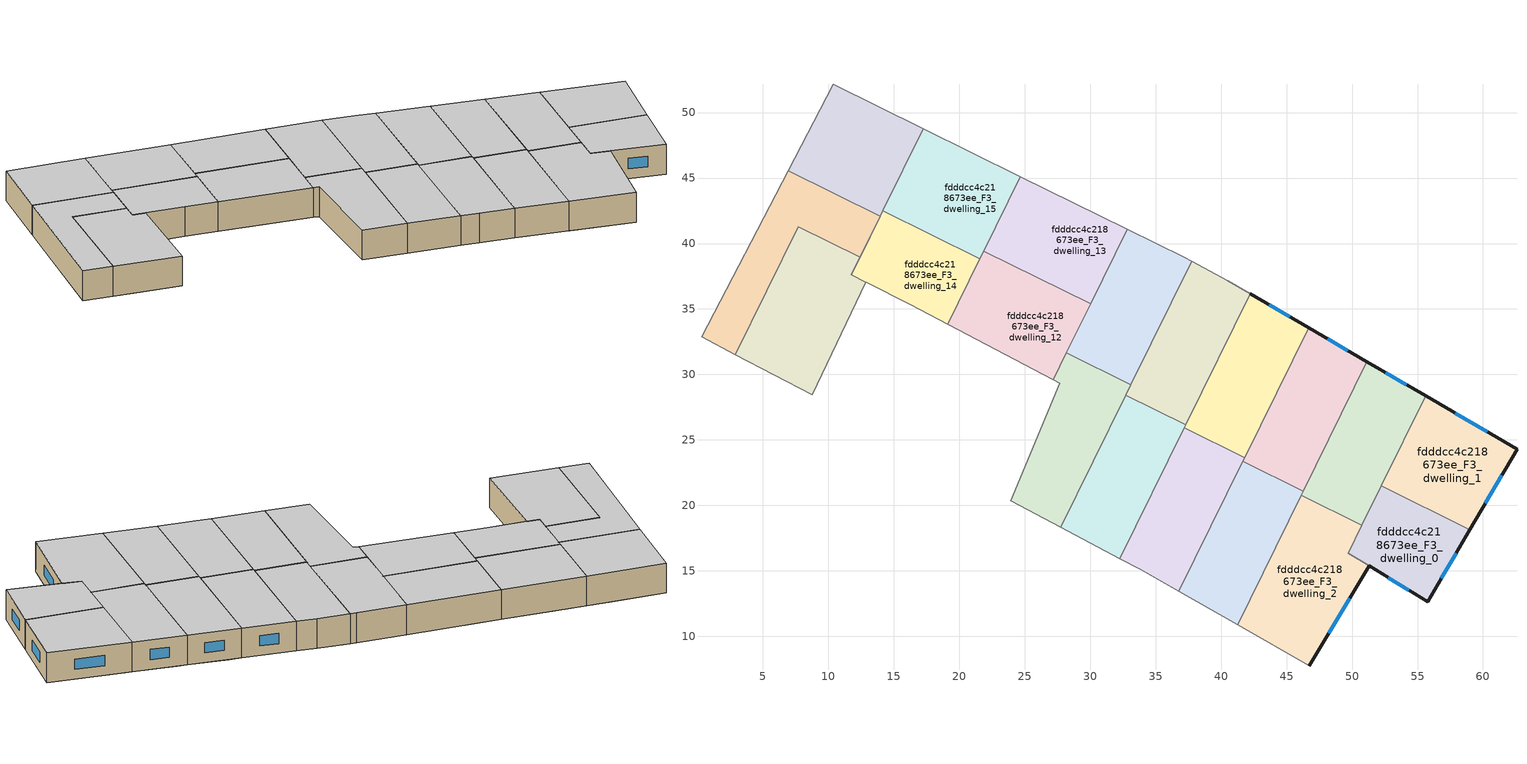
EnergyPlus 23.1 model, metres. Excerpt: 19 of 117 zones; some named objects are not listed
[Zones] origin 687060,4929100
fdddcc4c218673ee_F3_dwelling_0
 floor to fdddcc4c218673ee_F2_dwelling_1 (EU_floor_Construction): 59,18.15 58.84,17.88 52.56,21.28 52.58,21.31 z9
 floor to fdddcc4c218673ee_F2_dwelling_2 (EU_floor_Construction): 50.93,18.27 49.84,16.26 49.7,16.35 50.7,18.4 z9
 floor to fdddcc4c218673ee_F2_dwelling_3 (EU_floor_Construction): 52.58,21.31 52.56,21.28 50.93,18.27 50.7,18.4 52.23,21.49 z9
 floor adiabatic (EU_floor_Construction): 59,18.15 55.78,12.64 49.84,16.26 52.56,21.28 58.84,17.88 z9
 wall outside (EU_wall_Construction): 51.3,15.37 55.78,12.64 59,18.15 z9:12
 wall to fdddcc4c218673ee_F3_dwelling_1 (EU_wall_Construction): 59,18.15 52.22,21.49 z9:12
 wall to fdddcc4c218673ee_F3_dwelling_3 (EU_wall_Construction): 52.22,21.49 50.75,18.5 z9:12
 wall to fdddcc4c218673ee_F3_dwelling_2 (EU_wall_Construction): 50.75,18.5 49.7,16.35 51.3,15.37 z9:12
 window (EU_Window_Construction): 56.83,14.44 57.95,16.36 / 52.75,14.49 54.32,13.53 z9.98:11.02
 ceiling to fdddcc4c218673ee_F4_dwelling_0 (EU_floor_Construction): 55.78,12.64 59,18.15 52.22,21.49 49.7,16.35 z12
fdddcc4c218673ee_F3_dwelling_1
 floor to fdddcc4c218673ee_F2_dwelling_1 (EU_floor_Construction): 62.6,24.29 59,18.15 52.58,21.31 56.2,28.02 z9
 floor to fdddcc4c218673ee_F2_dwelling_3 (EU_floor_Construction): 56.2,28.02 52.58,21.31 52.23,21.49 55.61,28.37 z9
 wall outside (EU_wall_Construction): 59,18.15 62.6,24.29 55.61,28.37 z9:12
 wall to fdddcc4c218673ee_F3_dwelling_3 (EU_wall_Construction): 55.61,28.37 52.22,21.49 z9:12
 window (EU_Window_Construction): 60.17,20.15 61.43,22.3 / 60.32,25.62 57.88,27.04 z9.98:11.02
 ceiling to fdddcc4c218673ee_F4_dwelling_1 (EU_floor_Construction): 59,18.15 62.6,24.29 55.61,28.37 52.22,21.49 z12
fdddcc4c218673ee_F3_dwelling_10
 floor to fdddcc4c218673ee_F2_dwelling_10 (EU_floor_Construction): 32.75,28.47 27.76,18.33 23.95,20.36 27.68,29.34 27.19,29.61 28.83,28.75 29.6,30.17 z9
 floor to fdddcc4c218673ee_F2_dwelling_12 (EU_floor_Construction): 29.93,30.79 28.83,28.75 27.19,29.61 28.19,31.64 z9
 floor to fdddcc4c218673ee_F2_dwelling_11 (EU_floor_Construction): 33.11,29.22 32.75,28.47 29.6,30.17 29.93,30.79 z9
 wall to fdddcc4c218673ee_F3_dwelling_11 (EU_wall_Construction): 33.11,29.22 28.19,31.64 z9:12
 wall adiabatic (EU_wall_Construction): 27.19,29.6 27.68,29.34 23.95,20.36 27.76,18.33 z9:12
 wall to fdddcc4c218673ee_F3_dwelling_8 (EU_wall_Construction): 27.76,18.33 32.71,28.41 z9:12
 wall to fdddcc4c218673ee_F3_dwelling_12 (EU_wall_Construction): 28.19,31.64 27.19,29.6 z9:12
 wall to fdddcc4c218673ee_F3_dwelling_9 (EU_wall_Construction): 32.71,28.41 33.11,29.22 z9:12
 ceiling to fdddcc4c218673ee_F4_dwelling_10 (EU_floor_Construction): 27.76,18.33 33.11,29.22 28.19,31.64 27.19,29.6 27.68,29.34 23.95,20.36 z12
fdddcc4c218673ee_F3_dwelling_11
 floor to fdddcc4c218673ee_F2_dwelling_11 (EU_floor_Construction): 37.18,38.94 37.75,38.64 33.11,29.22 29.93,30.79 34.94,40.05 z9
 floor adiabatic (EU_floor_Construction): 34.94,40.05 31.6,33.88 29.78,34.87 32.84,41.08 z9
 floor to fdddcc4c218673ee_F2_dwelling_12 (EU_floor_Construction): 31.6,33.88 29.93,30.79 28.19,31.64 29.78,34.87 z9
 wall adiabatic (EU_wall_Construction): 37.75,38.64 37.18,38.94 32.84,41.08 z9:12
 wall to fdddcc4c218673ee_F3_dwelling_9 (EU_wall_Construction): 33.11,29.22 37.75,38.64 z9:12
 wall to fdddcc4c218673ee_F3_dwelling_13 (EU_wall_Construction): 32.84,41.08 30.04,35.4 z9:12
 wall to fdddcc4c218673ee_F3_dwelling_12 (EU_wall_Construction): 30.04,35.4 28.19,31.64 z9:12
 ceiling to fdddcc4c218673ee_F4_dwelling_11 (EU_floor_Construction): 33.11,29.22 37.75,38.64 37.18,38.94 32.84,41.08 28.19,31.64 z12
fdddcc4c218673ee_F3_dwelling_12
 floor to fdddcc4c218673ee_F2_dwelling_12 (EU_floor_Construction): 29.78,34.87 27.19,29.61 21.75,32.46 24.57,37.68 z9
 floor to fdddcc4c218673ee_F2_dwelling_14 (EU_floor_Construction): 24.7,37.92 24.57,37.68 21.75,32.46 19.12,33.84 21.87,39.42 22.61,39.05 z9
 floor to fdddcc4c218673ee_F2_dwelling_13 (EU_floor_Construction): 30.04,35.4 29.78,34.87 24.57,37.68 24.75,38 z9
 floor to fdddcc4c218673ee_F2_dwelling_15 (EU_floor_Construction): 24.74,38 24.7,37.92 22.61,39.05 z9
 wall adiabatic (EU_wall_Construction): 21.59,38.84 19.12,33.84 27.19,29.6 z9:12
 wall to fdddcc4c218673ee_F3_dwelling_13 (EU_wall_Construction): 30.04,35.4 21.87,39.42 z9:12
 wall to fdddcc4c218673ee_F3_dwelling_15 (EU_wall_Construction): 21.87,39.42 21.58,38.84 z9:12
 ceiling to fdddcc4c218673ee_F4_dwelling_12 (EU_floor_Construction): 27.19,29.6 30.04,35.4 21.87,39.42 19.12,33.84 z12
fdddcc4c218673ee_F3_dwelling_13
 floor to fdddcc4c218673ee_F2_dwelling_15 (EU_floor_Construction): 27.76,43.58 24.74,38 22.61,39.05 21.88,39.45 24.67,45.11 z9
 floor adiabatic (EU_floor_Construction): 32.84,41.08 30.04,35.4 24.74,38 27.76,43.58 24.67,45.11 z9
 floor to fdddcc4c218673ee_F2_dwelling_14 (EU_floor_Construction): 22.61,39.05 21.87,39.42 21.88,39.45 z9
 wall adiabatic (EU_wall_Construction): 32.84,41.08 24.67,45.11 z9:12
 wall to fdddcc4c218673ee_F3_dwelling_15 (EU_wall_Construction): 24.67,45.11 21.87,39.42 z9:12
 ceiling to fdddcc4c218673ee_F4_dwelling_13 (EU_floor_Construction): 30.04,35.4 32.84,41.08 24.67,45.11 21.87,39.42 z12
fdddcc4c218673ee_F3_dwelling_14
 floor to fdddcc4c218673ee_F2_dwelling_14 (EU_floor_Construction): 21.58,38.84 19.12,33.84 16.29,35.33 13.98,36.49 16.59,41.3 z9
 floor to fdddcc4c218673ee_F2_dwelling_17 (EU_floor_Construction): 16.59,41.3 15.06,38.49 12.8,39.71 14.17,42.49 z9
 floor to fdddcc4c218673ee_F2_dwelling_16 (EU_floor_Construction): 15.06,38.49 13.98,36.49 11.77,37.61 12.8,39.71 z9
 wall to fdddcc4c218673ee_F3_dwelling_15 (EU_wall_Construction): 21.58,38.84 14.17,42.49 z9:12
 wall adiabatic (EU_wall_Construction): 12.88,37.04 16.29,35.33 19.12,33.84 21.58,38.84 / 13.97,42.09 11.77,37.61 z9:12
 wall to fdddcc4c218673ee_F3_dwelling_16 (EU_wall_Construction): 11.77,37.61 12.88,37.04 z9:12
 wall to fdddcc4c218673ee_F3_dwelling_18 (EU_wall_Construction): 14.17,42.49 13.97,42.09 z9:12
 ceiling to fdddcc4c218673ee_F4_dwelling_14 (EU_floor_Construction): 19.12,33.84 21.58,38.84 14.17,42.49 11.77,37.61 16.29,35.33 z12
fdddcc4c218673ee_F3_dwelling_15
 floor to fdddcc4c218673ee_F2_dwelling_15 (EU_floor_Construction): 24.67,45.11 21.88,39.45 17.01,42.08 19.91,47.45 z9
 floor to fdddcc4c218673ee_F2_dwelling_14 (EU_floor_Construction): 21.88,39.45 21.58,38.84 16.59,41.3 17.01,42.08 z9
 floor to fdddcc4c218673ee_F2_dwelling_17 (EU_floor_Construction): 19.91,47.45 16.59,41.3 14.17,42.49 17.25,48.76 z9
 wall adiabatic (EU_wall_Construction): 24.67,45.11 17.26,48.76 z9:12
 wall to fdddcc4c218673ee_F3_dwelling_18 (EU_wall_Construction): 17.26,48.76 14.17,42.49 z9:12
 ceiling to fdddcc4c218673ee_F4_dwelling_15 (EU_floor_Construction): 21.58,38.84 24.67,45.11 17.26,48.76 14.17,42.49 z12
fdddcc4c218673ee_F3_dwelling_16
 floor to fdddcc4c218673ee_F2_dwelling_16 (EU_floor_Construction): 12.43,38.95 11.77,37.61 12.88,37.04 8.76,28.46 4.63,30.61 9.82,40.23 z9
 floor to fdddcc4c218673ee_F2_dwelling_18 (EU_floor_Construction): 9.82,40.23 4.63,30.61 2.89,31.52 7.69,41.28 z9
 wall to fdddcc4c218673ee_F3_dwelling_17 (EU_wall_Construction): 12.43,38.95 7.69,41.28 2.89,31.52 z9:12
 wall adiabatic (EU_wall_Construction): 11.77,37.61 12.43,38.95 / 2.89,31.52 8.76,28.46 12.88,37.04 z9:12
 ceiling to fdddcc4c218673ee_F4_dwelling_16 (EU_floor_Construction): 8.76,28.46 12.88,37.04 11.77,37.61 12.43,38.95 7.69,41.28 2.89,31.52 z12
fdddcc4c218673ee_F3_dwelling_17
 floor to fdddcc4c218673ee_F2_dwelling_18 (EU_floor_Construction): 9.88,40.34 9.83,40.23 7.69,41.28 2.89,31.52 0.32,32.87 5.46,42.73 z9
 floor to fdddcc4c218673ee_F2_dwelling_16 (EU_floor_Construction): 12.8,39.71 12.43,38.95 9.83,40.23 9.88,40.34 10.28,41.07 z9
 floor to fdddcc4c218673ee_F2_dwelling_19 (EU_floor_Construction): 11.49,43.31 9.88,40.34 5.46,42.73 6.93,45.55 z9
 floor to fdddcc4c218673ee_F2_dwelling_17 (EU_floor_Construction): 13.97,42.09 12.8,39.71 10.28,41.07 11.49,43.31 z9
 wall adiabatic (EU_wall_Construction): 6.93,45.55 0.32,32.87 2.89,31.52 / 12.43,38.95 13.97,42.09 z9:12
 wall to fdddcc4c218673ee_F3_dwelling_18 (EU_wall_Construction): 13.97,42.09 6.93,45.55 z9:12
 ceiling to fdddcc4c218673ee_F4_dwelling_17 (EU_floor_Construction): 12.43,38.95 13.97,42.09 6.93,45.55 0.32,32.87 2.89,31.52 7.69,41.28 z12
fdddcc4c218673ee_F3_dwelling_18
 floor to fdddcc4c218673ee_F2_dwelling_17 (EU_floor_Construction): 17.25,48.76 13.97,42.09 11.49,43.31 15.03,49.86 z9
 floor to fdddcc4c218673ee_F2_dwelling_19 (EU_floor_Construction): 15.03,49.86 11.49,43.31 6.93,45.55 10.37,52.15 z9
 wall adiabatic (EU_wall_Construction): 17.26,48.76 10.37,52.15 6.93,45.55 z9:12
 ceiling to fdddcc4c218673ee_F4_dwelling_18 (EU_floor_Construction): 13.97,42.09 17.26,48.76 10.37,52.15 6.93,45.55 z12
fdddcc4c218673ee_F3_dwelling_2
 floor to fdddcc4c218673ee_F2_dwelling_2 (EU_floor_Construction): 50.7,18.4 49.7,16.35 51.3,15.37 46.74,7.76 41.33,10.84 46.58,20.55 48.13,19.79 z9
 floor to fdddcc4c218673ee_F2_dwelling_4 (EU_floor_Construction): 46.58,20.55 41.33,10.84 41.25,10.89 46.12,20.78 z9
 floor to fdddcc4c218673ee_F2_dwelling_3 (EU_floor_Construction): 50.75,18.5 50.7,18.4 48.13,19.79 z9
 wall outside (EU_wall_Construction): 46.74,7.76 51.3,15.37 z9:12
 wall adiabatic (EU_wall_Construction): 41.25,10.89 46.74,7.76 z9:12
 wall to fdddcc4c218673ee_F3_dwelling_3 (EU_wall_Construction): 50.75,18.5 46.12,20.78 z9:12
 wall to fdddcc4c218673ee_F3_dwelling_4 (EU_wall_Construction): 46.12,20.78 41.25,10.89 z9:12
 window (EU_Window_Construction): 48.22,10.24 49.81,12.9 z9.98:11.02
 ceiling to fdddcc4c218673ee_F4_dwelling_2 (EU_floor_Construction): 46.74,7.76 51.3,15.37 49.7,16.35 50.75,18.5 46.12,20.78 41.25,10.89 z12
fdddcc4c218673ee_F3_dwelling_3
 floor to fdddcc4c218673ee_F2_dwelling_3 (EU_floor_Construction): 55.61,28.37 50.75,18.5 48.13,19.79 46.61,20.61 51.95,30.49 z9
 floor to fdddcc4c218673ee_F2_dwelling_2 (EU_floor_Construction): 48.13,19.79 46.58,20.55 46.61,20.61 z9
 floor to fdddcc4c218673ee_F2_dwelling_5 (EU_floor_Construction): 51.95,30.49 46.67,20.73 46.22,20.97 51.14,30.97 z9
 floor to fdddcc4c218673ee_F2_dwelling_4 (EU_floor_Construction): 46.67,20.73 46.58,20.55 46.12,20.78 46.22,20.97 z9
 wall outside (EU_wall_Construction): 55.61,28.37 51.14,30.97 z9:12
 wall to fdddcc4c218673ee_F3_dwelling_5 (EU_wall_Construction): 51.14,30.97 46.27,21.08 z9:12
 wall to fdddcc4c218673ee_F3_dwelling_4 (EU_wall_Construction): 46.27,21.08 46.12,20.78 z9:12
 window (EU_Window_Construction): 54.16,29.21 52.59,30.12 z9.98:11.02
 ceiling to fdddcc4c218673ee_F4_dwelling_3 (EU_floor_Construction): 50.75,18.5 55.61,28.37 51.14,30.97 46.12,20.78 z12
fdddcc4c218673ee_F3_dwelling_4
 floor to fdddcc4c218673ee_F2_dwelling_4 (EU_floor_Construction): 46.22,20.97 41.25,10.89 37.07,13.27 42.34,23.02 43.5,22.44 z9
 floor to fdddcc4c218673ee_F2_dwelling_6 (EU_floor_Construction): 42.34,23.02 37.07,13.27 36.77,13.44 41.65,23.35 z9
 floor to fdddcc4c218673ee_F2_dwelling_5 (EU_floor_Construction): 46.27,21.08 46.22,20.97 43.5,22.44 z9
 wall adiabatic (EU_wall_Construction): 36.77,13.44 41.25,10.89 z9:12
 wall to fdddcc4c218673ee_F3_dwelling_5 (EU_wall_Construction): 46.27,21.08 41.65,23.36 z9:12
 wall to fdddcc4c218673ee_F3_dwelling_6 (EU_wall_Construction): 41.65,23.36 36.77,13.44 z9:12
 ceiling to fdddcc4c218673ee_F4_dwelling_4 (EU_floor_Construction): 41.25,10.89 46.27,21.08 41.65,23.36 36.77,13.44 z12
fdddcc4c218673ee_F3_dwelling_5
 floor to fdddcc4c218673ee_F2_dwelling_5 (EU_floor_Construction): 51.14,30.97 46.27,21.08 43.5,22.44 42.36,23.06 47.71,32.96 z9
 floor to fdddcc4c218673ee_F2_dwelling_7 (EU_floor_Construction): 47.71,32.96 42.42,23.17 41.74,23.54 46.67,33.57 z9
 floor to fdddcc4c218673ee_F2_dwelling_4 (EU_floor_Construction): 43.5,22.44 42.34,23.02 42.36,23.06 z9
 floor to fdddcc4c218673ee_F2_dwelling_6 (EU_floor_Construction): 42.42,23.17 42.34,23.02 41.65,23.35 41.74,23.54 z9
 wall outside (EU_wall_Construction): 51.14,30.97 46.68,33.57 z9:12
 wall to fdddcc4c218673ee_F3_dwelling_7 (EU_wall_Construction): 46.68,33.57 41.79,23.65 z9:12
 wall to fdddcc4c218673ee_F3_dwelling_6 (EU_wall_Construction): 41.79,23.65 41.65,23.35 z9:12
 window (EU_Window_Construction): 49.69,31.82 48.13,32.73 z9.98:11.02
 ceiling to fdddcc4c218673ee_F4_dwelling_5 (EU_floor_Construction): 46.27,21.08 51.14,30.97 46.68,33.57 41.65,23.36 z12
fdddcc4c218673ee_F3_dwelling_6
 floor to fdddcc4c218673ee_F2_dwelling_8 (EU_floor_Construction): 38.1,25.47 32.8,15.66 32.27,15.94 37.18,25.92 z9
 floor to fdddcc4c218673ee_F2_dwelling_7 (EU_floor_Construction): 41.79,23.65 41.74,23.54 38.94,25.06 z9
 floor adiabatic (EU_floor_Construction): 41.74,23.54 36.77,13.44 33.81,15.12 32.8,15.66 38.1,25.47 38.94,25.06 z9
 wall to fdddcc4c218673ee_F3_dwelling_7 (EU_wall_Construction): 41.79,23.65 37.18,25.92 z9:12
 wall adiabatic (EU_wall_Construction): 32.27,15.94 33.81,15.12 36.77,13.44 z9:12
 wall to fdddcc4c218673ee_F3_dwelling_8 (EU_wall_Construction): 37.18,25.92 32.27,15.94 z9:12
 ceiling to fdddcc4c218673ee_F4_dwelling_6 (EU_floor_Construction): 36.77,13.44 41.79,23.65 37.18,25.92 32.27,15.94 33.81,15.12 z12
fdddcc4c218673ee_F3_dwelling_7
 floor to fdddcc4c218673ee_F2_dwelling_7 (EU_floor_Construction): 46.67,33.57 41.79,23.65 38.94,25.06 38.12,25.5 43.49,35.43 z9
 floor to fdddcc4c218673ee_F2_dwelling_6 (EU_floor_Construction): 38.94,25.06 38.1,25.47 38.12,25.5 z9
 floor to fdddcc4c218673ee_F2_dwelling_9 (EU_floor_Construction): 43.49,35.43 38.15,25.57 37.25,26.06 42.22,36.16 z9
 floor to fdddcc4c218673ee_F2_dwelling_8 (EU_floor_Construction): 38.15,25.57 38.1,25.47 37.18,25.92 37.25,26.06 z9
 wall outside (EU_wall_Construction): 46.68,33.57 42.22,36.16 z9:12
 wall to fdddcc4c218673ee_F3_dwelling_9 (EU_wall_Construction): 42.22,36.16 37.3,26.15 z9:12
 wall to fdddcc4c218673ee_F3_dwelling_8 (EU_wall_Construction): 37.3,26.15 37.18,25.92 z9:12
 window (EU_Window_Construction): 45.23,34.41 43.67,35.32 z9.98:11.02
 ceiling to fdddcc4c218673ee_F4_dwelling_7 (EU_floor_Construction): 41.79,23.65 46.68,33.57 42.22,36.16 37.18,25.92 z12
fdddcc4c218673ee_F3_dwelling_8
 floor to fdddcc4c218673ee_F2_dwelling_8 (EU_floor_Construction): 37.25,26.06 32.27,15.94 28.5,17.94 33.86,27.84 34.82,27.37 z9
 floor to fdddcc4c218673ee_F2_dwelling_10 (EU_floor_Construction): 33.86,27.84 28.5,17.94 27.76,18.33 32.71,28.41 z9
 floor to fdddcc4c218673ee_F2_dwelling_9 (EU_floor_Construction): 37.3,26.15 37.25,26.06 34.82,27.37 z9
 wall adiabatic (EU_wall_Construction): 27.76,18.33 32.27,15.94 z9:12
 wall to fdddcc4c218673ee_F3_dwelling_9 (EU_wall_Construction): 37.3,26.15 32.71,28.41 z9:12
 ceiling to fdddcc4c218673ee_F4_dwelling_8 (EU_floor_Construction): 32.27,15.94 37.3,26.15 32.71,28.41 27.76,18.33 z12
fdddcc4c218673ee_F3_dwelling_9
 floor to fdddcc4c218673ee_F2_dwelling_9 (EU_floor_Construction): 42.22,36.16 37.3,26.15 34.82,27.37 33.88,27.88 39.26,37.83 40.51,37.16 z9
 floor to fdddcc4c218673ee_F2_dwelling_11 (EU_floor_Construction): 39.26,37.83 33.87,27.86 32.75,28.47 37.75,38.64 z9
 floor to fdddcc4c218673ee_F2_dwelling_8 (EU_floor_Construction): 34.82,27.37 33.86,27.84 33.87,27.86 33.88,27.88 z9
 floor to fdddcc4c218673ee_F2_dwelling_10 (EU_floor_Construction): 33.87,27.86 33.86,27.84 32.71,28.41 32.75,28.47 z9
 wall adiabatic (EU_wall_Construction): 42.22,36.16 40.51,37.16 37.75,38.64 z9:12
 ceiling to fdddcc4c218673ee_F4_dwelling_9 (EU_floor_Construction): 37.3,26.15 42.22,36.16 40.51,37.16 37.75,38.64 32.71,28.41 z12
[Building]
EU S2 Campaign: North Axis=0; Terrain=City; Solar Distribution=FullExterior
[Site:Location]
Bologna: Latitude=44.5; Longitude=11.25; Time Zone=1; Elevation=37
[SizingPeriod:WeatherFileDays]
AnnualSizingPeriod: Begin Month=1; Begin Day of Month=1; End Month=12; End Day of Month=31; Day of Week for Start Day=Monday; Use Weather File Daylight Saving Period=No; Use Weather File Rain and Snow Indicators=No
[MATERIAL]
EU_InternalMass_Material: Roughness=MediumRough; Thickness=0.1; Conductivity=1; Density=1800; Specific Heat=900; Thermal Absorptance=0.9; Solar Absorptance=0.7; Visible Absorptance=0.7
[MATERIAL:NOMASS] Roughness=MediumRough; Thermal Absorptance=0.9; Solar Absorptance=0.7; Visible Absorptance=0.7
Name | Thermal Resistance
EU_wall_NoMass | 0.905828
EU_floor_NoMass | 0.67114
[WINDOWMATERIAL:SIMPLEGLAZINGSYSTEM]
EU_Window_SimpleGlazing: UFactor=4.52486; Solar Heat Gain Coefficient=0.85; Visible Transmittance=0.85
[CONSTRUCTION]
EU_wall_Construction: EU_wall_NoMass
EU_floor_Construction: EU_floor_NoMass
EU_Window_Construction: EU_Window_SimpleGlazing
EU_InternalMass_Construction: EU_InternalMass_Material
[ZONE] Type=1; Multiplier=1; Ceiling Height=autocalculate; Floor Area=autocalculate; Part of Total Floor Area=Yes
Name | Volume
fdddcc4c218673ee_F3_dwelling_0 | 133.033
fdddcc4c218673ee_F3_dwelling_1; fdddcc4c218673ee_F3_dwelling_3 | 173.175
fdddcc4c218673ee_F3_dwelling_10 | 173.205
fdddcc4c218673ee_F3_dwelling_11 | 173.186
fdddcc4c218673ee_F3_dwelling_12 | 173.172
fdddcc4c218673ee_F3_dwelling_13 | 173.194
fdddcc4c218673ee_F3_dwelling_14 | 136.266
fdddcc4c218673ee_F3_dwelling_15 | 173.17
fdddcc4c218673ee_F3_dwelling_16 | 210.097
fdddcc4c218673ee_F3_dwelling_17 | 173.179
fdddcc4c218673ee_F3_dwelling_18; fdddcc4c218673ee_F3_dwelling_6 | 173.202
fdddcc4c218673ee_F3_dwelling_2 | 213.331
fdddcc4c218673ee_F3_dwelling_4 | 173.216
fdddcc4c218673ee_F3_dwelling_5 | 173.183
fdddcc4c218673ee_F3_dwelling_7 | 173.211
fdddcc4c218673ee_F3_dwelling_8 | 173.156
fdddcc4c218673ee_F3_dwelling_9 | 173.18
[INTERNALMASS] Construction=EU_InternalMass_Construction
Name | Zone or ZoneList | Surface Area
fdddcc4c218673ee_F3_dwelling_0_EU_InternalMass | fdddcc4c218673ee_F3_dwelling_0 | 44.3463
fdddcc4c218673ee_F3_dwelling_1_EU_InternalMass | fdddcc4c218673ee_F3_dwelling_1 | 57.7252
fdddcc4c218673ee_F3_dwelling_2_EU_InternalMass | fdddcc4c218673ee_F3_dwelling_2 | 71.109
fdddcc4c218673ee_F3_dwelling_3_EU_InternalMass | fdddcc4c218673ee_F3_dwelling_3 | 57.7255
fdddcc4c218673ee_F3_dwelling_4_EU_InternalMass | fdddcc4c218673ee_F3_dwelling_4 | 57.7393
fdddcc4c218673ee_F3_dwelling_5_EU_InternalMass | fdddcc4c218673ee_F3_dwelling_5 | 57.7272
fdddcc4c218673ee_F3_dwelling_6_EU_InternalMass | fdddcc4c218673ee_F3_dwelling_6 | 57.7348
fdddcc4c218673ee_F3_dwelling_7_EU_InternalMass | fdddcc4c218673ee_F3_dwelling_7 | 57.7373
fdddcc4c218673ee_F3_dwelling_8_EU_InternalMass | fdddcc4c218673ee_F3_dwelling_8 | 57.7196
fdddcc4c218673ee_F3_dwelling_9_EU_InternalMass | fdddcc4c218673ee_F3_dwelling_9 | 57.7266
fdddcc4c218673ee_F3_dwelling_10_EU_InternalMass | fdddcc4c218673ee_F3_dwelling_10 | 57.7345
fdddcc4c218673ee_F3_dwelling_11_EU_InternalMass | fdddcc4c218673ee_F3_dwelling_11 | 57.7286
fdddcc4c218673ee_F3_dwelling_12_EU_InternalMass | fdddcc4c218673ee_F3_dwelling_12 | 57.723
fdddcc4c218673ee_F3_dwelling_13_EU_InternalMass | fdddcc4c218673ee_F3_dwelling_13 | 57.7318
fdddcc4c218673ee_F3_dwelling_14_EU_InternalMass | fdddcc4c218673ee_F3_dwelling_14 | 45.4232
fdddcc4c218673ee_F3_dwelling_15_EU_InternalMass | fdddcc4c218673ee_F3_dwelling_15 | 57.7228
fdddcc4c218673ee_F3_dwelling_16_EU_InternalMass | fdddcc4c218673ee_F3_dwelling_16 | 70.0317
fdddcc4c218673ee_F3_dwelling_17_EU_InternalMass | fdddcc4c218673ee_F3_dwelling_17 | 57.726
fdddcc4c218673ee_F3_dwelling_18_EU_InternalMass | fdddcc4c218673ee_F3_dwelling_18 | 57.732
[OTHEREQUIPMENT] Fuel Type=Electricity; Design Level Calculation Method=Watts/Area; Power per Zone Floor Area=1; Fraction Latent=0; Fraction Radiant=0; Fraction Lost=0; Carbon Dioxide Generation Rate=0; EndUse Subcategory=EU_Step8_InternalGains
Name | Zone or ZoneList or Space or SpaceList | Schedule
EU_Step8_InternalGain_fdddcc4c218673ee_F3_dwelling_0_f000 | fdddcc4c218673ee_F3_dwelling_0 | EU_Step8_GainSchedule_fdddcc4c218673ee_F3_dwelling_0_f000
EU_Step8_InternalGain_fdddcc4c218673ee_F3_dwelling_1_f000 | fdddcc4c218673ee_F3_dwelling_1 | EU_Step8_GainSchedule_fdddcc4c218673ee_F3_dwelling_1_f000
EU_Step8_InternalGain_fdddcc4c218673ee_F3_dwelling_2_f000 | fdddcc4c218673ee_F3_dwelling_2 | EU_Step8_GainSchedule_fdddcc4c218673ee_F3_dwelling_2_f000
EU_Step8_InternalGain_fdddcc4c218673ee_F3_dwelling_3_f000 | fdddcc4c218673ee_F3_dwelling_3 | EU_Step8_GainSchedule_fdddcc4c218673ee_F3_dwelling_3_f000
EU_Step8_InternalGain_fdddcc4c218673ee_F3_dwelling_4_f000 | fdddcc4c218673ee_F3_dwelling_4 | EU_Step8_GainSchedule_fdddcc4c218673ee_F3_dwelling_4_f000
EU_Step8_InternalGain_fdddcc4c218673ee_F3_dwelling_5_f000 | fdddcc4c218673ee_F3_dwelling_5 | EU_Step8_GainSchedule_fdddcc4c218673ee_F3_dwelling_5_f000
EU_Step8_InternalGain_fdddcc4c218673ee_F3_dwelling_6_f000 | fdddcc4c218673ee_F3_dwelling_6 | EU_Step8_GainSchedule_fdddcc4c218673ee_F3_dwelling_6_f000
EU_Step8_InternalGain_fdddcc4c218673ee_F3_dwelling_7_f000 | fdddcc4c218673ee_F3_dwelling_7 | EU_Step8_GainSchedule_fdddcc4c218673ee_F3_dwelling_7_f000
EU_Step8_InternalGain_fdddcc4c218673ee_F3_dwelling_8_f000 | fdddcc4c218673ee_F3_dwelling_8 | EU_Step8_GainSchedule_fdddcc4c218673ee_F3_dwelling_8_f000
EU_Step8_InternalGain_fdddcc4c218673ee_F3_dwelling_9_f000 | fdddcc4c218673ee_F3_dwelling_9 | EU_Step8_GainSchedule_fdddcc4c218673ee_F3_dwelling_9_f000
EU_Step8_InternalGain_fdddcc4c218673ee_F3_dwelling_10_f000 | fdddcc4c218673ee_F3_dwelling_10 | EU_Step8_GainSchedule_fdddcc4c218673ee_F3_dwelling_10_f000
EU_Step8_InternalGain_fdddcc4c218673ee_F3_dwelling_11_f000 | fdddcc4c218673ee_F3_dwelling_11 | EU_Step8_GainSchedule_fdddcc4c218673ee_F3_dwelling_11_f000
EU_Step8_InternalGain_fdddcc4c218673ee_F3_dwelling_12_f000 | fdddcc4c218673ee_F3_dwelling_12 | EU_Step8_GainSchedule_fdddcc4c218673ee_F3_dwelling_12_f000
EU_Step8_InternalGain_fdddcc4c218673ee_F3_dwelling_13_f000 | fdddcc4c218673ee_F3_dwelling_13 | EU_Step8_GainSchedule_fdddcc4c218673ee_F3_dwelling_13_f000
EU_Step8_InternalGain_fdddcc4c218673ee_F3_dwelling_14_f000 | fdddcc4c218673ee_F3_dwelling_14 | EU_Step8_GainSchedule_fdddcc4c218673ee_F3_dwelling_14_f000
EU_Step8_InternalGain_fdddcc4c218673ee_F3_dwelling_15_f000 | fdddcc4c218673ee_F3_dwelling_15 | EU_Step8_GainSchedule_fdddcc4c218673ee_F3_dwelling_15_f000
EU_Step8_InternalGain_fdddcc4c218673ee_F3_dwelling_16_f000 | fdddcc4c218673ee_F3_dwelling_16 | EU_Step8_GainSchedule_fdddcc4c218673ee_F3_dwelling_16_f000
EU_Step8_InternalGain_fdddcc4c218673ee_F3_dwelling_17_f000 | fdddcc4c218673ee_F3_dwelling_17 | EU_Step8_GainSchedule_fdddcc4c218673ee_F3_dwelling_17_f000
EU_Step8_InternalGain_fdddcc4c218673ee_F3_dwelling_18_f000 | fdddcc4c218673ee_F3_dwelling_18 | EU_Step8_GainSchedule_fdddcc4c218673ee_F3_dwelling_18_f000
[ZONEVENTILATION:DESIGNFLOWRATE] Schedule=EU_AlwaysOn; Design Flow Rate Calculation Method=AirChanges/Hour; Air Changes per Hour=0.73129; Ventilation Type=Natural; Fan Pressure Rise=0; Fan Total Efficiency=1; Constant Term Coefficient=1; Temperature Term Coefficient=0; Velocity Term Coefficient=0; Velocity Squared Term Coefficient=0; Minimum Indoor Temperature=-100; Maximum Indoor Temperature=100; Delta Temperature=-100; Minimum Outdoor Temperature=-100; Maximum Outdoor Temperature=100; Maximum Wind Speed=40
Name | Zone or ZoneList or Space or SpaceList
EU_ConstantAir_fdddcc4c218673ee_F3_dwelling_0 | fdddcc4c218673ee_F3_dwelling_0
EU_ConstantAir_fdddcc4c218673ee_F3_dwelling_1 | fdddcc4c218673ee_F3_dwelling_1
EU_ConstantAir_fdddcc4c218673ee_F3_dwelling_2 | fdddcc4c218673ee_F3_dwelling_2
EU_ConstantAir_fdddcc4c218673ee_F3_dwelling_3 | fdddcc4c218673ee_F3_dwelling_3
EU_ConstantAir_fdddcc4c218673ee_F3_dwelling_4 | fdddcc4c218673ee_F3_dwelling_4
EU_ConstantAir_fdddcc4c218673ee_F3_dwelling_5 | fdddcc4c218673ee_F3_dwelling_5
EU_ConstantAir_fdddcc4c218673ee_F3_dwelling_6 | fdddcc4c218673ee_F3_dwelling_6
EU_ConstantAir_fdddcc4c218673ee_F3_dwelling_7 | fdddcc4c218673ee_F3_dwelling_7
EU_ConstantAir_fdddcc4c218673ee_F3_dwelling_8 | fdddcc4c218673ee_F3_dwelling_8
EU_ConstantAir_fdddcc4c218673ee_F3_dwelling_9 | fdddcc4c218673ee_F3_dwelling_9
EU_ConstantAir_fdddcc4c218673ee_F3_dwelling_10 | fdddcc4c218673ee_F3_dwelling_10
EU_ConstantAir_fdddcc4c218673ee_F3_dwelling_11 | fdddcc4c218673ee_F3_dwelling_11
EU_ConstantAir_fdddcc4c218673ee_F3_dwelling_12 | fdddcc4c218673ee_F3_dwelling_12
EU_ConstantAir_fdddcc4c218673ee_F3_dwelling_13 | fdddcc4c218673ee_F3_dwelling_13
EU_ConstantAir_fdddcc4c218673ee_F3_dwelling_14 | fdddcc4c218673ee_F3_dwelling_14
EU_ConstantAir_fdddcc4c218673ee_F3_dwelling_15 | fdddcc4c218673ee_F3_dwelling_15
EU_ConstantAir_fdddcc4c218673ee_F3_dwelling_16 | fdddcc4c218673ee_F3_dwelling_16
EU_ConstantAir_fdddcc4c218673ee_F3_dwelling_17 | fdddcc4c218673ee_F3_dwelling_17
EU_ConstantAir_fdddcc4c218673ee_F3_dwelling_18 | fdddcc4c218673ee_F3_dwelling_18
[HVACTEMPLATE:ZONE:IDEALLOADSAIRSYSTEM] System Availability Schedule=EU_AlwaysOn; Maximum Heating Supply Air Temperature=50; Minimum Cooling Supply Air Temperature=13; Maximum Heating Supply Air Humidity Ratio=0.0156; Minimum Cooling Supply Air Humidity Ratio=0.0077; Heating Limit=NoLimit; Cooling Limit=NoLimit; Heating Availability Schedule=EU_AlwaysOn; Cooling Availability Schedule=EU_CoolingOff; Dehumidification Control Type=ConstantSensibleHeatRatio; Cooling Sensible Heat Ratio=0.7; Dehumidification Setpoint=60; Humidification Control Type=None; Humidification Setpoint=30; Outdoor Air Method=None; Outdoor Air Flow Rate per Person=0.00944; Outdoor Air Flow Rate per Zone Floor Area=0; Outdoor Air Flow Rate per Zone=0; Demand Controlled Ventilation Type=None; Outdoor Air Economizer Type=NoEconomizer; Heat Recovery Type=None; Sensible Heat Recovery Effectiveness=0.7; Latent Heat Recovery Effectiveness=0.65
Name | Template Thermostat
fdddcc4c218673ee_F3_dwelling_0 | EU_HeatOnly_fdddcc4c218673ee_F3_dwelling_0
fdddcc4c218673ee_F3_dwelling_1 | EU_HeatOnly_fdddcc4c218673ee_F3_dwelling_1
fdddcc4c218673ee_F3_dwelling_2 | EU_HeatOnly_fdddcc4c218673ee_F3_dwelling_2
fdddcc4c218673ee_F3_dwelling_3 | EU_HeatOnly_fdddcc4c218673ee_F3_dwelling_3
fdddcc4c218673ee_F3_dwelling_4 | EU_HeatOnly_fdddcc4c218673ee_F3_dwelling_4
fdddcc4c218673ee_F3_dwelling_5 | EU_HeatOnly_fdddcc4c218673ee_F3_dwelling_5
fdddcc4c218673ee_F3_dwelling_6 | EU_HeatOnly_fdddcc4c218673ee_F3_dwelling_6
fdddcc4c218673ee_F3_dwelling_7 | EU_HeatOnly_fdddcc4c218673ee_F3_dwelling_7
fdddcc4c218673ee_F3_dwelling_8 | EU_HeatOnly_fdddcc4c218673ee_F3_dwelling_8
fdddcc4c218673ee_F3_dwelling_9 | EU_HeatOnly_fdddcc4c218673ee_F3_dwelling_9
fdddcc4c218673ee_F3_dwelling_10 | EU_HeatOnly_fdddcc4c218673ee_F3_dwelling_10
fdddcc4c218673ee_F3_dwelling_11 | EU_HeatOnly_fdddcc4c218673ee_F3_dwelling_11
fdddcc4c218673ee_F3_dwelling_12 | EU_HeatOnly_fdddcc4c218673ee_F3_dwelling_12
fdddcc4c218673ee_F3_dwelling_13 | EU_HeatOnly_fdddcc4c218673ee_F3_dwelling_13
fdddcc4c218673ee_F3_dwelling_14 | EU_HeatOnly_fdddcc4c218673ee_F3_dwelling_14
fdddcc4c218673ee_F3_dwelling_15 | EU_HeatOnly_fdddcc4c218673ee_F3_dwelling_15
fdddcc4c218673ee_F3_dwelling_16 | EU_HeatOnly_fdddcc4c218673ee_F3_dwelling_16
fdddcc4c218673ee_F3_dwelling_17 | EU_HeatOnly_fdddcc4c218673ee_F3_dwelling_17
fdddcc4c218673ee_F3_dwelling_18 | EU_HeatOnly_fdddcc4c218673ee_F3_dwelling_18
[SIZING:ZONE] Zone Cooling Design Supply Air Temperature Input Method=SupplyAirTemperature; Zone Cooling Design Supply Air Temperature=13; Zone Heating Design Supply Air Temperature Input Method=SupplyAirTemperature; Zone Heating Design Supply Air Temperature=50; Zone Cooling Design Supply Air Humidity Ratio=0.008; Zone Heating Design Supply Air Humidity Ratio=0.008; Cooling Design Air Flow Method=DesignDay; Cooling Design Air Flow Rate=0; Cooling Minimum Air Flow per Zone Floor Area=0.000762; Cooling Minimum Air Flow=0; Cooling Minimum Air Flow Fraction=0.2; Heating Design Air Flow Method=DesignDay; Heating Design Air Flow Rate=0; Heating Maximum Air Flow per Zone Floor Area=0.002032; Heating Maximum Air Flow=0.141576; Heating Maximum Air Flow Fraction=0.3; Account for Dedicated Outdoor Air System=No; Dedicated Outdoor Air System Control Strategy=NeutralSupplyAir; Dedicated Outdoor Air Low Setpoint Temperature for Design=autosize; Dedicated Outdoor Air High Setpoint Temperature for Design=autosize; Zone Load Sizing Method=Sensible Load Only No Latent Load; Zone Latent Cooling Design Supply Air Humidity Ratio Input Method=HumidityRatioDifference; Zone Cooling Design Supply Air Humidity Ratio Difference=0.005; Zone Latent Heating Design Supply Air Humidity Ratio Input Method=HumidityRatioDifference; Zone Humidification Design Supply Air Humidity Ratio Difference=0.005
fdddcc4c218673ee_F3_dwelling_0; fdddcc4c218673ee_F3_dwelling_1; fdddcc4c218673ee_F3_dwelling_2; fdddcc4c218673ee_F3_dwelling_3; fdddcc4c218673ee_F3_dwelling_4; fdddcc4c218673ee_F3_dwelling_5; fdddcc4c218673ee_F3_dwelling_6; fdddcc4c218673ee_F3_dwelling_7; fdddcc4c218673ee_F3_dwelling_8; fdddcc4c218673ee_F3_dwelling_9; fdddcc4c218673ee_F3_dwelling_10; fdddcc4c218673ee_F3_dwelling_11; fdddcc4c218673ee_F3_dwelling_12; fdddcc4c218673ee_F3_dwelling_13; fdddcc4c218673ee_F3_dwelling_14; fdddcc4c218673ee_F3_dwelling_15; fdddcc4c218673ee_F3_dwelling_16; fdddcc4c218673ee_F3_dwelling_17; fdddcc4c218673ee_F3_dwelling_18
[SCHEDULE:CONSTANT]
Name | Hourly Value
EU_AlwaysOn | 1
EU_CoolingOff | 0
[SCHEDULE:FILE] Column Number=1; Rows to Skip at Top=0; Number of Hours of Data=8760; Column Separator=Comma; Interpolate to Timestep=No; Minutes per Item=60; Adjust Schedule for Daylight Savings=Yes
Name | File
EU_Step8_GainSchedule_fdddcc4c218673ee_F3_dwelling_0_f000 | ../../schedules/fdddcc4c218673ee/fdddcc4c218673ee_F3_dwelling_0_f000_gain.csv
EU_Step8_GainSchedule_fdddcc4c218673ee_F3_dwelling_1_f000 | ../../schedules/fdddcc4c218673ee/fdddcc4c218673ee_F3_dwelling_1_f000_gain.csv
EU_Step8_GainSchedule_fdddcc4c218673ee_F3_dwelling_2_f000 | ../../schedules/fdddcc4c218673ee/fdddcc4c218673ee_F3_dwelling_2_f000_gain.csv
EU_Step8_GainSchedule_fdddcc4c218673ee_F3_dwelling_3_f000 | ../../schedules/fdddcc4c218673ee/fdddcc4c218673ee_F3_dwelling_3_f000_gain.csv
EU_Step8_GainSchedule_fdddcc4c218673ee_F3_dwelling_4_f000 | ../../schedules/fdddcc4c218673ee/fdddcc4c218673ee_F3_dwelling_4_f000_gain.csv
EU_Step8_GainSchedule_fdddcc4c218673ee_F3_dwelling_5_f000 | ../../schedules/fdddcc4c218673ee/fdddcc4c218673ee_F3_dwelling_5_f000_gain.csv
EU_Step8_GainSchedule_fdddcc4c218673ee_F3_dwelling_6_f000 | ../../schedules/fdddcc4c218673ee/fdddcc4c218673ee_F3_dwelling_6_f000_gain.csv
EU_Step8_GainSchedule_fdddcc4c218673ee_F3_dwelling_7_f000 | ../../schedules/fdddcc4c218673ee/fdddcc4c218673ee_F3_dwelling_7_f000_gain.csv
EU_Step8_GainSchedule_fdddcc4c218673ee_F3_dwelling_8_f000 | ../../schedules/fdddcc4c218673ee/fdddcc4c218673ee_F3_dwelling_8_f000_gain.csv
EU_Step8_GainSchedule_fdddcc4c218673ee_F3_dwelling_9_f000 | ../../schedules/fdddcc4c218673ee/fdddcc4c218673ee_F3_dwelling_9_f000_gain.csv
EU_Step8_GainSchedule_fdddcc4c218673ee_F3_dwelling_10_f000 | ../../schedules/fdddcc4c218673ee/fdddcc4c218673ee_F3_dwelling_10_f000_gain.csv
EU_Step8_GainSchedule_fdddcc4c218673ee_F3_dwelling_11_f000 | ../../schedules/fdddcc4c218673ee/fdddcc4c218673ee_F3_dwelling_11_f000_gain.csv
EU_Step8_GainSchedule_fdddcc4c218673ee_F3_dwelling_12_f000 | ../../schedules/fdddcc4c218673ee/fdddcc4c218673ee_F3_dwelling_12_f000_gain.csv
EU_Step8_GainSchedule_fdddcc4c218673ee_F3_dwelling_13_f000 | ../../schedules/fdddcc4c218673ee/fdddcc4c218673ee_F3_dwelling_13_f000_gain.csv
EU_Step8_GainSchedule_fdddcc4c218673ee_F3_dwelling_14_f000 | ../../schedules/fdddcc4c218673ee/fdddcc4c218673ee_F3_dwelling_14_f000_gain.csv
EU_Step8_GainSchedule_fdddcc4c218673ee_F3_dwelling_15_f000 | ../../schedules/fdddcc4c218673ee/fdddcc4c218673ee_F3_dwelling_15_f000_gain.csv
EU_Step8_GainSchedule_fdddcc4c218673ee_F3_dwelling_16_f000 | ../../schedules/fdddcc4c218673ee/fdddcc4c218673ee_F3_dwelling_16_f000_gain.csv
EU_Step8_GainSchedule_fdddcc4c218673ee_F3_dwelling_17_f000 | ../../schedules/fdddcc4c218673ee/fdddcc4c218673ee_F3_dwelling_17_f000_gain.csv
EU_Step8_GainSchedule_fdddcc4c218673ee_F3_dwelling_18_f000 | ../../schedules/fdddcc4c218673ee/fdddcc4c218673ee_F3_dwelling_18_f000_gain.csv
